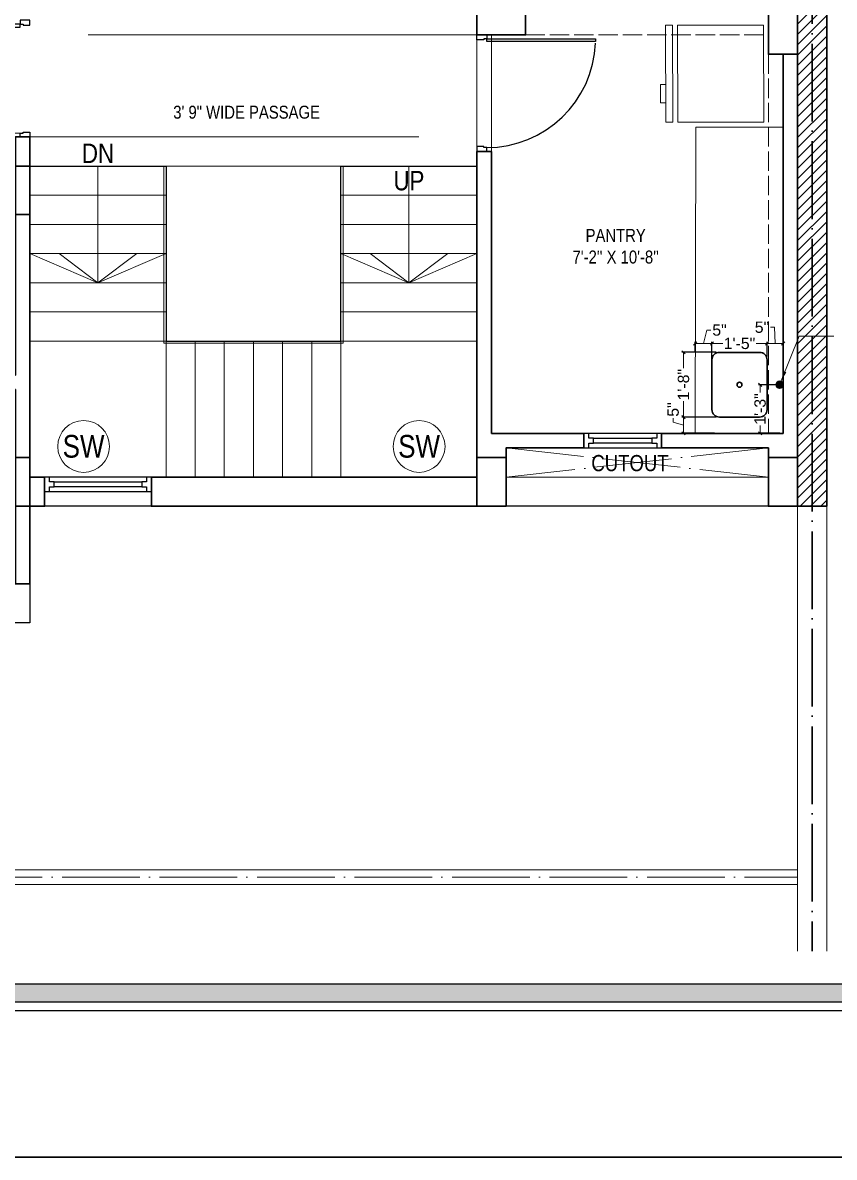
# Model space of a CAD drawing. Header units: millimetres. Extents: x 35877 to 3066687, y -650199 to -40525.
# Drawn here: x 148640.5 to 148891.1, y -177736.6 to -177386.4 of the extents above; entities that cross this region are included whole.
import ezdxf

# ---------------------------------------------------------------- set-up
doc = ezdxf.new("R2010")
doc.units = ezdxf.units.MM
doc.header["$MEASUREMENT"] = 0
doc.header["$PDMODE"] = 35
doc.linetypes.add('ACAD_ISO02W100', pattern=[15, 12, -3])
doc.linetypes.add('ACAD_ISO04W100', pattern=[30, 24, -3, 0, -3])
doc.layers.get('Defpoints').update_dxf_attribs({"color": 220})
doc.layers.add('AR DOOR', color=40, linetype='Continuous')
doc.layers.add('AR ELE-5', color=134, linetype='Continuous')
for name, color, linetype, lineweight in [('COLUMN', 1, 'Continuous', 30), ('dim05', 1, 'Continuous', 13), ('FIRST FLOOR', 7, 'Continuous', 9), ('FIRST FLOOR ( TEXT )', 7, 'Continuous', 9), ('FIRST FLOOR_( PLine )_', 251, 'Continuous', 30), ('FIRST FLOOR_( STAIR )', 251, 'Continuous', 9), ('FURNITURE', 32, 'Continuous', 9), ('GROUND FLOOR', 7, 'Continuous', 9), ('GROUND FLOOR  ( DIM )', 7, 'Continuous', 9), ('GROUND FLOOR  ( HATCH )', 251, 'Continuous', 9), ('Labelling', 1, 'Continuous', 25), ('NAME PLATE', 7, 'Continuous', 25), ('wall', 7, 'Continuous', 30), ('X_PLOT', 1, 'Continuous', 9), ('XX~SLAB ( BEAM )~ ( DIM )', 7, 'Continuous', 9)]:
    doc.layers.add(name, color=color, linetype=linetype, lineweight=lineweight)
doc.layers.add('XX~SLAB ( PLINE )', color=251, linetype='Continuous', plot=False)
doc.styles.add('Arial', font='arial.ttf')
doc.styles.add("Cn_BT_0'-0", font='swissc.ttf')
doc.styles.add('Cn_BT_7', font='swissc.ttf', dxfattribs={"height": 7})
doc.styles.add('Cn_BT_9 ( BOLD )', font='swisscb.ttf', dxfattribs={"height": 9})
doc.styles.add('KATHA', font='swissc.ttf')
doc.styles.get("Standard").update_dxf_attribs({"font": 'arial.ttf', "height": 6})
doc.dimstyles.new('Cn_BT_9 ( BOLD )', dxfattribs={"dimtxt": 9, "dimasz": 5, "dimexe": 1.5, "dimexo": 0, "dimgap": 0.09, "dimtad": 0, "dimzin": 3, "dimdsep": 46, "dimlunit": 4, "dimtxsty": 'Cn_BT_9 ( BOLD )', "dimblk": 'DOT', "dimcen": 0.09, "dimdle": 1.5, "dimclrd": 251, "dimclre": 251, "dimclrt": 5, "dimadec": 0, "dimazin": 0, "dimtfac": 0.75, "dimtofl": 0, "dimtmove": 0, "dimatfit": 3, "dimfxl": 0, "dimtolj": 1, "dimtzin": 0, "dimlwd": 15, "dimlwe": 15, "dimarcsym": 0})
doc.dimstyles.new('ISO-25', dxfattribs={"dimtxt": 2.5, "dimasz": 1, "dimexe": 0.5, "dimexo": 1, "dimtad": 0, "dimdec": 1, "dimlunit": 4, "dimtxsty": 'Standard', "dimblk": 'OBLIQUE', "dimcen": 2.5, "dimclrd": 1, "dimclre": 1, "dimclrt": 5, "dimadec": 0, "dimazin": 0, "dimtfac": 1, "dimtdec": 1, "dimtmove": 0, "dimatfit": 3, "dimfxl": 1, "dimlwd": -1, "dimarcsym": 0})

# ---------------------------------------------------------------- blocks, each defined once
blk = doc.blocks.new('LAYOUT FILE')
at = {"layer": 'NAME PLATE', "true_color": 0xd39e00}
h = blk.add_hatch(color=42, dxfattribs=at)
h.paths.add_polyline_path([(3346889.83, -513806.18), (3346889.83, -514260.7), (3347535.56, -514260.7), (3347535.56, -513806.18)])
h.paths.add_polyline_path([(3346894.36, -513810.71), (3347531.03, -513810.71), (3347531.03, -514256.17), (3346894.36, -514256.17)], flags=16)
at = {"layer": 'NAME PLATE', "color": 42, "true_color": 0xd39e00}
for points in [[(3346887.56, -513803.91), (3347537.83, -513803.91), (3347537.83, -514262.96), (3346887.56, -514262.96)], [(3346889.83, -513806.18), (3347535.56, -513806.18), (3347535.56, -514260.7), (3346889.83, -514260.7)], [(3346894.36, -513810.71), (3347531.03, -513810.71), (3347531.03, -514256.17), (3346894.36, -514256.17)]]:
    blk.add_lwpolyline(points, close=True, dxfattribs=at)
blk = doc.blocks.new('*U18')
for points in [[(0, 0), (0, 1120), (-30, 1120), (-30, 0)], [(40, 0), (0, 0), (0, -30), (-10, -30), (-10, -100), (40, -100)], [(-1160, 0), (-1120, 0), (-1120, -30), (-1110, -30), (-1110, -100), (-1160, -100)]]:
    blk.add_lwpolyline(points, close=True)
at = {"layer": 'AR ELE-5', "linetype": 'ByBlock', "ltscale": 15}
blk.add_arc((2, -1), 1122, 92.373, 179.9653, dxfattribs=at)
blk = doc.blocks.new('*U19')
for points in [[(-1160, 0), (-1120, 0), (-1120, 30), (-1110, 30), (-1110, 100), (-1160, 100)], [(0, 0), (0, -1120), (-30, -1120), (-30, 0)], [(40, 0), (0, 0), (0, 30), (-10, 30), (-10, 100), (40, 100)]]:
    blk.add_lwpolyline(points, close=True)
at = {"layer": 'AR ELE-5', "linetype": 'ByBlock', "ltscale": 15}
blk.add_arc((2, 1), 1122, 180.0347, 267.627, dxfattribs=at)
blk = doc.blocks.new('_Oblique')
at = {"layer": 'wall', "color": 0, "lineweight": -2}
blk.add_line((-0.5, -0.5), (0.5, 0.5), dxfattribs=at)
blk = doc.blocks.new('*D379')
at = {"layer": 'Defpoints', "color": 0, "lineweight": 30, "ltscale": 5, "transparency": 16777216}
for p in [(148844.56, -177508.15), (148855.49, -177508.15), (148855.14, -177513.15)]:
    blk.add_point(p, dxfattribs=at)
at = {"layer": 'dim05', "color": 1, "linetype": 'Continuous', "ltscale": 5, "transparency": 16777216}
for p, q in [((148841.35, -177509.69), (148841.35, -177508.44)), ((148844.56, -177510.65), (148841.35, -177509.69)), ((148844.56, -177513.15), (148844.56, -177508.15))]:
    blk.add_line(p, q, dxfattribs=at)
at = {"layer": 'dim05', "color": 1, "linetype": 'Continuous', "lineweight": -2, "ltscale": 5, "transparency": 16777216}
for p, q in [((148854.49, -177508.15), (148844.06, -177508.15)), ((148854.14, -177513.15), (148844.06, -177513.15))]:
    blk.add_line(p, q, dxfattribs=at)
at = {"layer": 'dim05', "color": 1, "ltscale": 5, "transparency": 16777216}
for p, rotation in [((148844.56, -177508.15), 90), ((148844.56, -177513.15), 270)]:
    blk.add_blockref('_Oblique', p, dxfattribs=dict(at, rotation=rotation))
at = {"layer": 'dim05', "color": 5, "lineweight": 25, "ltscale": 5, "transparency": 16777216, "insert": (148841.35, -177505.8), "char_height": 3.5, "attachment_point": 5, "rotation": 90, "style": 'Arial'}
blk.add_mtext('5"', dxfattribs=at)
blk = doc.blocks.new('*D380')
at = {"layer": 'Defpoints', "color": 0, "lineweight": 30, "ltscale": 5, "transparency": 16777216}
for p in [(148844.56, -177488.15), (148855.66, -177488.15), (148855.66, -177508.15)]:
    blk.add_point(p, dxfattribs=at)
at = {"layer": 'dim05', "color": 1, "linetype": 'Continuous', "lineweight": -2, "ltscale": 5, "transparency": 16777216}
for p, q in [((148854.66, -177488.15), (148844.06, -177488.15)), ((148854.66, -177508.15), (148844.06, -177508.15))]:
    blk.add_line(p, q, dxfattribs=at)
at = {"layer": 'dim05', "color": 1, "linetype": 'Continuous', "ltscale": 5, "transparency": 16777216}
for p, q in [((148844.56, -177488.15), (148844.56, -177493.04)), ((148844.56, -177508.15), (148844.56, -177503.27))]:
    blk.add_line(p, q, dxfattribs=at)
at = {"layer": 'dim05', "color": 1, "ltscale": 5, "transparency": 16777216}
for p, rotation in [((148844.56, -177488.15), 90), ((148844.56, -177508.15), 270)]:
    blk.add_blockref('_Oblique', p, dxfattribs=dict(at, rotation=rotation))
at = {"layer": 'dim05', "color": 5, "lineweight": 25, "ltscale": 5, "transparency": 16777216, "insert": (148844.56, -177498.15), "char_height": 3.5, "attachment_point": 5, "rotation": 90, "style": 'Arial'}
blk.add_mtext('1\'-8"', dxfattribs=at)
blk = doc.blocks.new('*D381')
at = {"layer": 'Defpoints', "color": 0, "lineweight": 30, "ltscale": 5, "transparency": 16777216}
for p in [(148853.33, -177485.41), (148848.18, -177488.95), (148853.33, -177491.48)]:
    blk.add_point(p, dxfattribs=at)
at = {"layer": 'dim05', "color": 1, "linetype": 'Continuous', "ltscale": 5, "transparency": 16777216}
for p, q in [((148850.76, -177485.41), (148851.77, -177481.27)), ((148851.77, -177481.27), (148853.02, -177481.27)), ((148848.18, -177485.41), (148853.33, -177485.41))]:
    blk.add_line(p, q, dxfattribs=at)
at = {"layer": 'dim05', "color": 1, "linetype": 'Continuous', "lineweight": -2, "ltscale": 5, "transparency": 16777216}
for p, q in [((148848.18, -177487.95), (148848.18, -177484.91)), ((148853.33, -177490.48), (148853.33, -177484.91))]:
    blk.add_line(p, q, dxfattribs=at)
at = {"layer": 'dim05', "color": 1, "ltscale": 5, "transparency": 16777216, "rotation": 180}
blk.add_blockref('_Oblique', (148848.18, -177485.41), dxfattribs=at)
at = {"layer": 'dim05', "color": 1, "ltscale": 5, "transparency": 16777216}
blk.add_blockref('_Oblique', (148853.33, -177485.41), dxfattribs=at)
at = {"layer": 'dim05', "color": 5, "lineweight": 25, "ltscale": 5, "transparency": 16777216, "insert": (148855.66, -177481.27), "char_height": 3.5, "attachment_point": 5, "style": 'Arial'}
blk.add_mtext('5"', dxfattribs=at)
blk = doc.blocks.new('*D382')
at = {"layer": 'Defpoints', "color": 0, "lineweight": 30, "ltscale": 5, "transparency": 16777216}
for p in [(148870.33, -177485.41), (148853.33, -177490.48), (148870.33, -177490.48)]:
    blk.add_point(p, dxfattribs=at)
at = {"layer": 'dim05', "color": 1, "linetype": 'Continuous', "lineweight": -2, "ltscale": 5, "transparency": 16777216}
for p, q in [((148853.33, -177489.48), (148853.33, -177484.91)), ((148870.33, -177489.48), (148870.33, -177484.91))]:
    blk.add_line(p, q, dxfattribs=at)
at = {"layer": 'dim05', "color": 1, "linetype": 'Continuous', "ltscale": 5, "transparency": 16777216}
for p, q in [((148853.33, -177485.41), (148856.72, -177485.41)), ((148870.33, -177485.41), (148866.95, -177485.41))]:
    blk.add_line(p, q, dxfattribs=at)
at = {"layer": 'dim05', "color": 1, "ltscale": 5, "transparency": 16777216, "rotation": 180}
blk.add_blockref('_Oblique', (148853.33, -177485.41), dxfattribs=at)
at = {"layer": 'dim05', "color": 1, "ltscale": 5, "transparency": 16777216}
blk.add_blockref('_Oblique', (148870.33, -177485.41), dxfattribs=at)
at = {"layer": 'dim05', "color": 5, "lineweight": 25, "ltscale": 5, "transparency": 16777216, "insert": (148861.83, -177485.41), "char_height": 3.5, "attachment_point": 5, "style": 'Arial'}
blk.add_mtext('1\'-5"', dxfattribs=at)
blk = doc.blocks.new('*D383')
at = {"layer": 'Defpoints', "color": 0, "lineweight": 30, "ltscale": 5, "transparency": 16777216}
for p in [(148875.28, -177485.41), (148870.33, -177490.48), (148875.28, -177490.48)]:
    blk.add_point(p, dxfattribs=at)
at = {"layer": 'dim05', "color": 1, "linetype": 'Continuous', "ltscale": 5, "transparency": 16777216}
for p, q in [((148872.66, -177480.41), (148871.41, -177480.41)), ((148872.81, -177485.41), (148872.66, -177480.41)), ((148870.33, -177485.41), (148875.28, -177485.41))]:
    blk.add_line(p, q, dxfattribs=at)
at = {"layer": 'dim05', "color": 1, "linetype": 'Continuous', "lineweight": -2, "ltscale": 5, "transparency": 16777216}
for p, q in [((148870.33, -177489.48), (148870.33, -177484.91)), ((148875.28, -177489.48), (148875.28, -177484.91))]:
    blk.add_line(p, q, dxfattribs=at)
at = {"layer": 'dim05', "color": 1, "ltscale": 5, "transparency": 16777216, "rotation": 180}
blk.add_blockref('_Oblique', (148870.33, -177485.41), dxfattribs=at)
at = {"layer": 'dim05', "color": 1, "ltscale": 5, "transparency": 16777216}
blk.add_blockref('_Oblique', (148875.28, -177485.41), dxfattribs=at)
at = {"layer": 'dim05', "color": 5, "lineweight": 25, "ltscale": 5, "transparency": 16777216, "insert": (148868.77, -177480.41), "char_height": 3.5, "attachment_point": 5, "style": 'Arial'}
blk.add_mtext('5"', dxfattribs=at)
blk = doc.blocks.new('*D384')
at = {"layer": 'Defpoints', "color": 0, "lineweight": 30, "ltscale": 5, "transparency": 16777216}
for p in [(148875.28, -177498.15), (148868.2, -177513.15), (148875.28, -177513.15)]:
    blk.add_point(p, dxfattribs=at)
at = {"layer": 'dim05', "color": 1, "linetype": 'Continuous', "lineweight": -2, "ltscale": 5, "transparency": 16777216}
for p, q in [((148874.28, -177498.15), (148867.7, -177498.15)), ((148874.28, -177513.15), (148867.7, -177513.15))]:
    blk.add_line(p, q, dxfattribs=at)
at = {"layer": 'dim05', "color": 1, "linetype": 'Continuous', "ltscale": 5, "transparency": 16777216}
for p, q in [((148868.2, -177498.15), (148868.2, -177500.54)), ((148868.2, -177513.15), (148868.2, -177510.77))]:
    blk.add_line(p, q, dxfattribs=at)
at = {"layer": 'dim05', "color": 1, "ltscale": 5, "transparency": 16777216}
for p, rotation in [((148868.2, -177498.15), 90), ((148868.2, -177513.15), 270)]:
    blk.add_blockref('_Oblique', p, dxfattribs=dict(at, rotation=rotation))
at = {"layer": 'dim05', "color": 5, "lineweight": 25, "ltscale": 5, "transparency": 16777216, "insert": (148868.2, -177505.65), "char_height": 3.5, "attachment_point": 5, "rotation": 90, "style": 'Arial'}
blk.add_mtext('1\'-3"', dxfattribs=at)
blk = doc.blocks.new('_Dot')
at = {"color": 0, "linetype": 'ByBlock', "lineweight": -2}
blk.add_line((-0.5, 0), (-1, 0), dxfattribs=at)
at = {"color": 0, "linetype": 'ByBlock', "const_width": 0.5}
blk.add_lwpolyline([(-0.25, 0, 1), (0.25, 0, 1)], format="xyb", close=True, dxfattribs=at)

msp = doc.modelspace()

# ---------------------------------------------------------------- hatches: boundary and pattern name
at = {"layer": 'GROUND FLOOR  ( HATCH )'}
h = msp.add_hatch(dxfattribs=at)
h.set_pattern_fill('ANSI31', color=6, scale=18, style=0)
h.set_pattern_definition([(45, (32348.0958, -14922.4795), (-1.590990258, 1.590990258), [])])
h.paths.add_polyline_path([(148888.782, -177192.154), (148879.782, -177192.154), (148879.782, -177535.654), (148888.782, -177535.654)])
at = {"layer": 'GROUND FLOOR  ( HATCH )', "lineweight": 30, "true_color": 0x008585}
h = msp.add_hatch(color=136, dxfattribs=at)
h.dxf.hatch_style = 1
h.paths.add_polyline_path([(148875.282, -177498.154, 1), (148873.147, -177498.154, 1)])

# ---------------------------------------------------------------- linework, layer by layer
at = {"layer": 'COLUMN'}
for points in [[(148795.782, -177381.154), (148795.782, -177390.154), (148780.782, -177390.154), (148780.782, -177381.154)], [(148870.782, -177381.154), (148879.782, -177381.154), (148879.782, -177396.154), (148870.782, -177396.154)], [(148633.782, -177430.654), (148642.782, -177430.654), (148642.782, -177445.654), (148633.782, -177445.654)], [(148633.782, -177520.654), (148642.782, -177520.654), (148642.782, -177535.654), (148633.782, -177535.654)], [(148780.782, -177520.654), (148789.782, -177520.654), (148789.782, -177535.654), (148780.782, -177535.654)], [(148870.782, -177520.654), (148879.782, -177520.654), (148879.782, -177535.654), (148870.782, -177535.654)]]:
    msp.add_lwpolyline(points, close=True, dxfattribs=at)
at = {"layer": 'dim05', "color": 31, "lineweight": 30, "true_color": 0xfecc66}
msp.add_circle((148874.214, -177498.154), 1.067, dxfattribs=at)
at = {"layer": 'FIRST FLOOR'}
for p, q in [((148879.782, -177225.154), (148879.782, -177535.654)), ((148642.782, -177559.654), (148642.782, -177421.654)), ((148780.782, -177426.154), (148785.282, -177426.154)), ((148780.782, -177427.654), (148780.782, -177535.654)), ((148785.282, -177427.654), (148785.282, -177513.154)), ((148642.782, -177445.654), (148638.282, -177445.654)), ((148785.282, -177513.154), (148870.782, -177513.154)), ((148813.777, -177517.654), (148813.777, -177513.154)), ((148813.777, -177517.654), (148813.777, -177513.154)), ((148837.777, -177513.154), (148837.777, -177517.654)), ((148813.777, -177517.654), (148870.782, -177517.654)), ((148870.782, -177517.654), (148870.782, -177535.654)), ((148780.782, -177526.654), (148642.782, -177526.654)), ((148680.282, -177526.654), (148680.282, -177535.654)), ((148870.782, -177526.654), (148789.782, -177526.654)), ((148879.782, -177535.654), (148633.782, -177535.654))]:
    msp.add_line(p, q, dxfattribs=at)
at = {"layer": 'FIRST FLOOR_( PLine )_'}
for p, q in [((148879.782, -177535.654), (148879.782, -177225.154)), ((148875.282, -177396.154), (148875.282, -177513.154)), ((148875.282, -177513.154), (148837.777, -177513.154)), ((148837.777, -177513.154), (148837.777, -177517.654)), ((148837.777, -177517.654), (148870.782, -177517.654)), ((148870.782, -177517.654), (148870.782, -177535.654)), ((148870.782, -177535.654), (148879.782, -177535.654))]:
    msp.add_line(p, q, dxfattribs=at)
for points in [[(148642.782, -177421.654), (148638.282, -177421.654), (148638.282, -177495.154), (148617.282, -177495.154), (148617.282, -177499.654), (148638.282, -177499.654), (148638.282, -177559.654), (148642.782, -177559.654)], [(148785.282, -177426.154), (148780.782, -177426.154), (148780.782, -177535.654), (148785.282, -177535.654), (148789.782, -177535.654), (148789.782, -177517.654), (148813.777, -177517.654), (148813.777, -177513.154), (148785.282, -177513.154)], [(148642.782, -177526.654), (148647.282, -177526.654), (148647.282, -177535.654), (148642.782, -177535.654)], [(148780.782, -177526.654), (148680.282, -177526.654), (148680.282, -177531.154), (148680.282, -177535.654), (148780.782, -177535.654)]]:
    msp.add_lwpolyline(points, close=True, dxfattribs=at)
at = {"layer": 'FIRST FLOOR_( STAIR )'}
for p, q in [((148684.782, -177430.654), (148642.782, -177430.654)), ((148684.782, -177430.654), (148684.782, -177526.654)), ((148780.782, -177430.654), (148738.782, -177430.654)), ((148738.782, -177430.654), (148738.782, -177526.654)), ((148684.782, -177439.654), (148642.782, -177439.654)), ((148780.782, -177439.654), (148738.782, -177439.654)), ((148684.782, -177448.654), (148642.782, -177448.654)), ((148780.782, -177448.654), (148738.782, -177448.654)), ((148684.782, -177457.654), (148642.782, -177457.654)), ((148780.782, -177457.654), (148738.782, -177457.654)), ((148684.782, -177466.654), (148642.782, -177466.654)), ((148780.782, -177466.654), (148738.782, -177466.654)), ((148684.782, -177475.654), (148642.782, -177475.654)), ((148780.782, -177475.654), (148738.782, -177475.654)), ((148780.782, -177484.654), (148642.782, -177484.654)), ((148693.782, -177484.654), (148693.782, -177526.654)), ((148702.782, -177484.654), (148702.782, -177526.654)), ((148711.782, -177484.654), (148711.782, -177526.654)), ((148720.782, -177484.654), (148720.782, -177526.654)), ((148729.782, -177484.654), (148729.782, -177526.654))]:
    msp.add_line(p, q, dxfattribs=at)
for points in [[(148663.782, -177466.654), (148684.782, -177457.654), (148675.782, -177457.654), (148663.782, -177466.654), (148642.782, -177457.654), (148651.782, -177457.654), (148663.782, -177466.654), (148663.782, -177430.654)], [(148759.782, -177466.654), (148780.782, -177457.654), (148771.782, -177457.654), (148759.782, -177466.654), (148738.782, -177457.654), (148747.782, -177457.654), (148759.782, -177466.654), (148759.782, -177430.654)]]:
    msp.add_lwpolyline(points, dxfattribs=at)
msp.add_lwpolyline([(148684.082, -177430.654), (148684.782, -177430.654), (148684.782, -177484.654), (148738.782, -177484.654), (148738.782, -177430.654), (148739.482, -177430.654), (148739.482, -177485.354), (148684.082, -177485.354), (148684.082, -177430.654)], close=True, dxfattribs=at)
at = {"layer": 'FURNITURE'}
for points in [[(148839.048, -177417.153), (148841.261, -177417.153), (148841.175, -177387.154), (148838.962, -177387.154)], [(148842.81, -177417.153), (148869.368, -177417.153), (148869.282, -177387.154), (148842.724, -177387.154)]]:
    msp.add_lwpolyline(points, close=True, dxfattribs=at)
at = {"layer": 'FURNITURE', "flags": 128}
msp.add_lwpolyline([(148839.005, -177411.102), (148837.427, -177411.102), (148837.427, -177405.475), (148839.005, -177405.475)], dxfattribs=at)
at = {"layer": 'FURNITURE', "lineweight": 30}
for points in [[(148855.657, -177488.154), (148868.009, -177488.154)], [(148853.333, -177505.83), (148853.333, -177490.478)], [(148870.333, -177490.478), (148870.333, -177505.83)], [(148868.009, -177508.154), (148855.657, -177508.154)]]:
    msp.add_lwpolyline(points, dxfattribs=at)
msp.add_circle((148861.833, -177498.154), 0.762, dxfattribs=at)
for centre, start, end in [((148855.657, -177490.478), 90, 180), ((148868.009, -177490.478), 0, 90), ((148855.657, -177505.83), 180, 270), ((148868.009, -177505.83), 270, 0)]:
    msp.add_arc(centre, 2.324, start, end, dxfattribs=at)
at = {"layer": 'GROUND FLOOR'}
for p, q in [((148879.782, -177152.105), (148879.782, -177673.038)), ((148888.782, -177152.105), (148888.782, -177673.038)), ((148879.782, -177535.654), (148879.782, -177673.038)), ((148384.032, -177647.904), (148879.782, -177647.904)), ((148379.532, -177652.404), (148879.782, -177652.404))]:
    msp.add_line(p, q, dxfattribs=at)
at = {"layer": 'GROUND FLOOR', "color": 1, "linetype": 'ACAD_ISO04W100'}
for p, q in [((148884.282, -177152.105), (148884.282, -177535.654)), ((148789.782, -177517.654), (148870.782, -177526.654)), ((148870.782, -177517.654), (148789.782, -177526.654))]:
    msp.add_line(p, q, dxfattribs=at)
msp.add_lwpolyline([(148879.782, -177187.654), (148381.782, -177187.654), (148381.782, -177650.154), (148879.782, -177650.154)], dxfattribs=at)
at = {"layer": 'GROUND FLOOR', "color": 6, "lineweight": 30}
msp.add_lwpolyline([(148888.782, -177192.154), (148879.782, -177192.154), (148879.782, -177535.654), (148888.782, -177535.654)], close=True, dxfattribs=at)
at = {"layer": 'GROUND FLOOR'}
msp.add_lwpolyline([(148684.782, -177430.654), (148684.782, -177484.654), (148738.782, -177484.654), (148738.782, -177430.654)], dxfattribs=at)
at = {"layer": 'GROUND FLOOR  ( DIM )', "color": 5}
for centre in [(148659.335, -177517.202), (148762.916, -177517.202)]:
    msp.add_circle(centre, 8, dxfattribs=at)
at = {"layer": 'Labelling', "color": 251, "linetype": 'ACAD_ISO02W100', "lineweight": 0, "ltscale": 10, "true_color": 0x636466}
for p, q in [((148780.782, -177390.154), (148633.782, -177390.154)), ((148642.782, -177421.654), (148780.782, -177421.654)), ((148642.782, -177430.654), (148780.782, -177430.654))]:
    msp.add_line(p, q, dxfattribs=at)
at = {"layer": 'Labelling', "color": 251, "linetype": 'ACAD_ISO02W100', "lineweight": 0, "ltscale": 0.5, "true_color": 0x636466}
for p, q in [((148795.782, -177390.154), (148870.782, -177390.154)), ((148870.782, -177396.154), (148870.782, -177513.154))]:
    msp.add_line(p, q, dxfattribs=at)
at = {"layer": 'Labelling', "color": 251, "linetype": 'ACAD_ISO02W100', "lineweight": 0, "ltscale": 10, "true_color": 0x636466}
msp.add_lwpolyline([(148785.282, -177426.154), (148780.782, -177426.154), (148780.782, -177390.154), (148785.282, -177390.154)], close=True, dxfattribs=at)
at = {"layer": 'X_PLOT', "linetype": 'ACAD_ISO04W100', "lineweight": 30}
msp.add_line((148884.282, -177152.105), (148884.282, -177673.038), dxfattribs=at)
at = {"layer": 'XX~SLAB ( BEAM )~ ( DIM )'}
for p, q in [((148848.142, -177513.154), (148848.305, -177418.654)), ((148848.305, -177418.654), (148875.282, -177418.654))]:
    msp.add_line(p, q, dxfattribs=at)
at = {"layer": 'XX~SLAB ( BEAM )~ ( DIM )', "color": 3, "lineweight": 30}
msp.add_lwpolyline([(150047.032, -177083.561), (147264.147, -177083.561), (147264.147, -177736.619), (150047.032, -177736.619)], close=True, dxfattribs=at)
at = {"layer": 'XX~SLAB ( PLINE )'}
for points in [[(148474.782, -177225.154), (148879.782, -177225.154), (148879.782, -177535.654), (148870.782, -177535.654), (148850.977, -177535.654), (148810.64, -177535.654), (148785.282, -177535.654), (148642.782, -177535.654), (148642.782, -177571.654), (148474.782, -177571.654)], [(148642.782, -177430.654), (148684.782, -177430.654), (148684.782, -177484.654), (148738.782, -177484.654), (148738.782, -177430.654), (148780.782, -177430.654), (148780.782, -177526.654), (148642.782, -177526.654)], [(148837.777, -177513.154), (148836.277, -177513.154), (148836.277, -177514.654), (148834.777, -177514.654), (148834.777, -177516.154), (148816.777, -177516.154), (148816.777, -177514.654), (148815.277, -177514.654), (148815.277, -177513.154), (148813.777, -177513.154), (148813.777, -177517.654), (148815.277, -177517.654), (148815.277, -177516.154), (148816.777, -177516.154), (148816.777, -177514.654), (148834.777, -177514.654), (148834.777, -177516.154), (148836.277, -177516.154), (148836.277, -177517.654), (148837.777, -177517.654), (148837.777, -177513.154), (148813.777, -177513.154), (148813.777, -177517.654), (148837.777, -177517.654)], [(148680.282, -177526.654), (148678.782, -177526.654), (148678.782, -177528.154), (148677.282, -177528.154), (148677.282, -177529.654), (148650.282, -177529.654), (148650.282, -177528.154), (148648.782, -177528.154), (148648.782, -177526.654), (148647.282, -177526.654), (148647.282, -177531.154), (148648.782, -177531.154), (148648.782, -177529.654), (148650.282, -177529.654), (148650.282, -177528.154), (148677.282, -177528.154), (148677.282, -177529.654), (148678.782, -177529.654), (148678.782, -177531.154), (148680.282, -177531.154), (148680.282, -177526.654), (148647.282, -177526.654), (148647.282, -177531.154), (148680.282, -177531.154)]]:
    msp.add_lwpolyline(points, close=True, dxfattribs=at)

# ---------------------------------------------------------------- block references
at = {"layer": 'AR DOOR', "linetype": 'ByBlock', "lineweight": -2, "extrusion": (0, 0, -1), "xscale": -0.02999999999996949, "yscale": 0.02999999999996949, "zscale": -0.02999999999996949, "rotation": 270}
for name, p in [('*U18', (-148639.782, -177386.854)), ('*U19', (-148783.782, -177391.354))]:
    msp.add_blockref(name, p, dxfattribs=at)
at = {"layer": 'NAME PLATE', "lineweight": 0, "xscale": 1.209046105522275, "yscale": 1.209046105522275, "zscale": 1.209046105522275}
msp.add_blockref('LAYOUT FILE', (-3898254.274, 444076.196, 0.126), dxfattribs=at)

# ---------------------------------------------------------------- texts
at = {"layer": 'FIRST FLOOR ( TEXT )', "attachment_point": 5, "style": 'KATHA'}
for s, insert, char_height in [('3\' 9" WIDE PASSAGE', (148709.655, -177414.055), 4), ('DN', (148663.782, -177426.726), 6), ('UP', (148759.782, -177435.191), 6), ("PANTRY\\P7'-2'' X 10'-8''", (148823.606, -177455.43), 4)]:
    msp.add_mtext(s, dxfattribs=dict(at, insert=insert, char_height=char_height))
at = {"layer": 'FIRST FLOOR ( TEXT )', "color": 1, "insert": (148828.019, -177522.375), "char_height": 5, "attachment_point": 5, "style": "Cn_BT_0'-0"}
msp.add_mtext('CUTOUT', dxfattribs=at)
at = {"layer": 'GROUND FLOOR  ( DIM )', "color": 5, "char_height": 7, "attachment_point": 5, "style": 'Cn_BT_7'}
for insert in [(148659.335, -177517.202), (148762.916, -177517.202)]:
    msp.add_mtext('SW', dxfattribs=dict(at, insert=insert))

# ---------------------------------------------------------------- dimensions: what is measured, and where the dimension line sits
at = {"layer": 'dim05', "color": 27, "lineweight": 25, "ltscale": 5, "true_color": 0x7d5120}
for base, p1, p2, picture, middle in [((148875.282, -177485.406), (148870.333, -177490.478), (148875.282, -177490.478), '*D383', (148870.782, -177480.405)), ((148853.333, -177485.406), (148848.184, -177488.947), (148853.333, -177491.481), '*D381', (148853.644, -177481.274))]:
    dim = msp.add_linear_dim(base=base, p1=p1, p2=p2, dimstyle='ISO-25', override={"dimtxt": 3.5, "dimtxsty": 'Arial', "dimtmove": 1}, dxfattribs=at)
    dim.commit()
    dim.dimension.update_dxf_attribs({"geometry": picture, "text_midpoint": middle, "dimtype": 160})
dim = msp.add_linear_dim(base=(148870.333, -177485.406), p1=(148853.333, -177490.478), p2=(148870.333, -177490.478), dimstyle='ISO-25', override={"dimtxt": 3.5, "dimtxsty": 'Arial', "dimtmove": 1}, dxfattribs=at)
dim.commit()
dim.dimension.update_dxf_attribs({"geometry": '*D382', "text_midpoint": (148861.833, -177485.406)})
for base, p1, p2, picture, middle in [((148844.563, -177488.154), (148855.657, -177508.154), (148855.657, -177488.154), '*D380', (148844.563, -177498.154)), ((148868.196, -177513.154), (148875.282, -177498.154), (148875.282, -177513.154), '*D384', (148868.196, -177505.654)), ((148844.563, -177508.148), (148855.143, -177513.154), (148855.494, -177508.148), '*D379', (148841.346, -177507.811))]:
    dim = msp.add_linear_dim(base=base, p1=p1, p2=p2, angle=90, dimstyle='ISO-25', override={"dimtxt": 3.5, "dimtxsty": 'Arial', "dimtmove": 1}, dxfattribs=at)
    dim.commit()
    dim.dimension.update_dxf_attribs({"geometry": picture, "text_midpoint": middle})

# ---------------------------------------------------------------- leaders
at = {"layer": 'dim05', "color": 10, "lineweight": 30}
msp.add_leader([(148874.731, -177496.912), (148880.22, -177483.207), (148890.933, -177483.207)], dimstyle='Cn_BT_9 ( BOLD )', override={"dimasz": 3, "dimclrd": 10}, dxfattribs=at)

doc.saveas('drawing.dxf')
